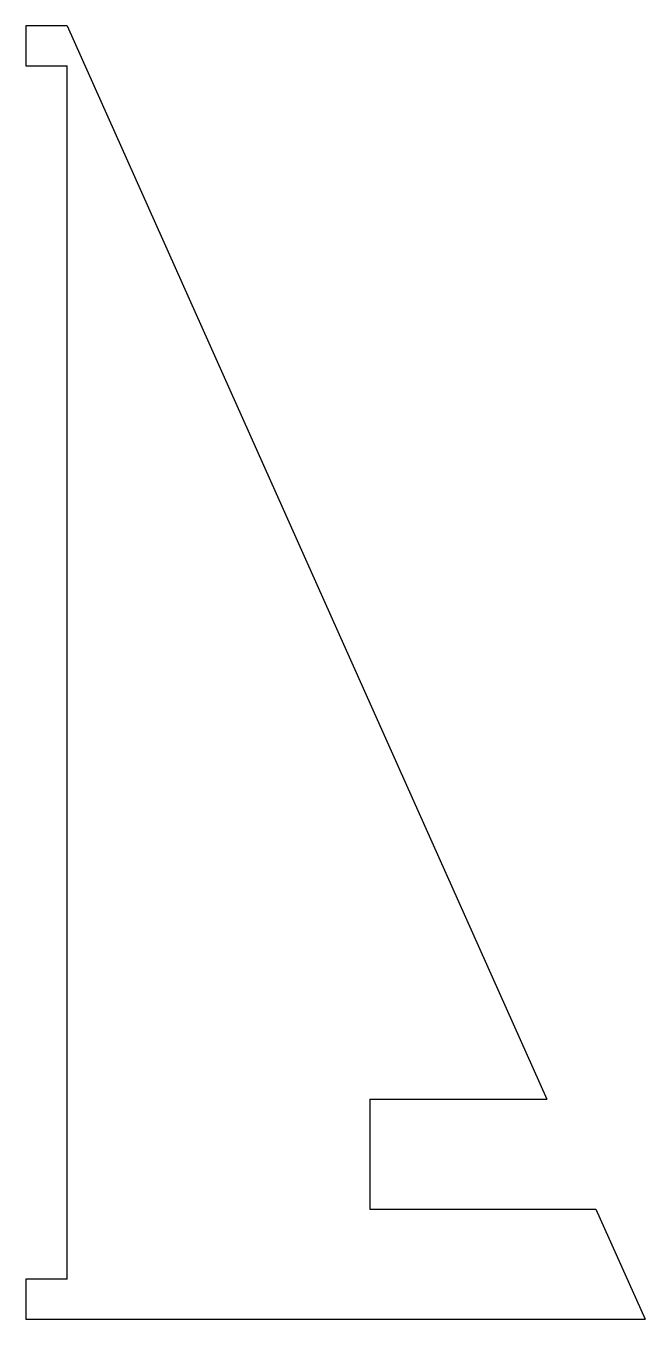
# Model space of a CAD drawing. Header units: millimetres. Extents: x -3 to 42, y 0 to 94.
import ezdxf

# ---------------------------------------------------------------- set-up
doc = ezdxf.new("R2010")
doc.units = ezdxf.units.MM
doc.layers.add('Shape2DView002', color=7, linetype='CONTINUOUS')

msp = doc.modelspace()

# ---------------------------------------------------------------- linework, layer by layer
at = {"layer": 'Shape2DView002'}
for p, q in [((-3, 94), (-3, 91.1)), ((0, 94), (-3, 94)), ((0, 94), (34.851, 16)), ((-3, 91.1), (0, 91.1)), ((0, 2.9), (0, 91.1)), ((22, 16), (34.851, 16)), ((22, 16), (22, 8)), ((22, 8), (38.426, 8)), ((38.426, 8), (42, 0)), ((-3, 2.9), (-3, 0)), ((0, 2.9), (-3, 2.9)), ((-3, 0), (42, 0))]:
    msp.add_line(p, q, dxfattribs=at)

doc.saveas('drawing.dxf')
